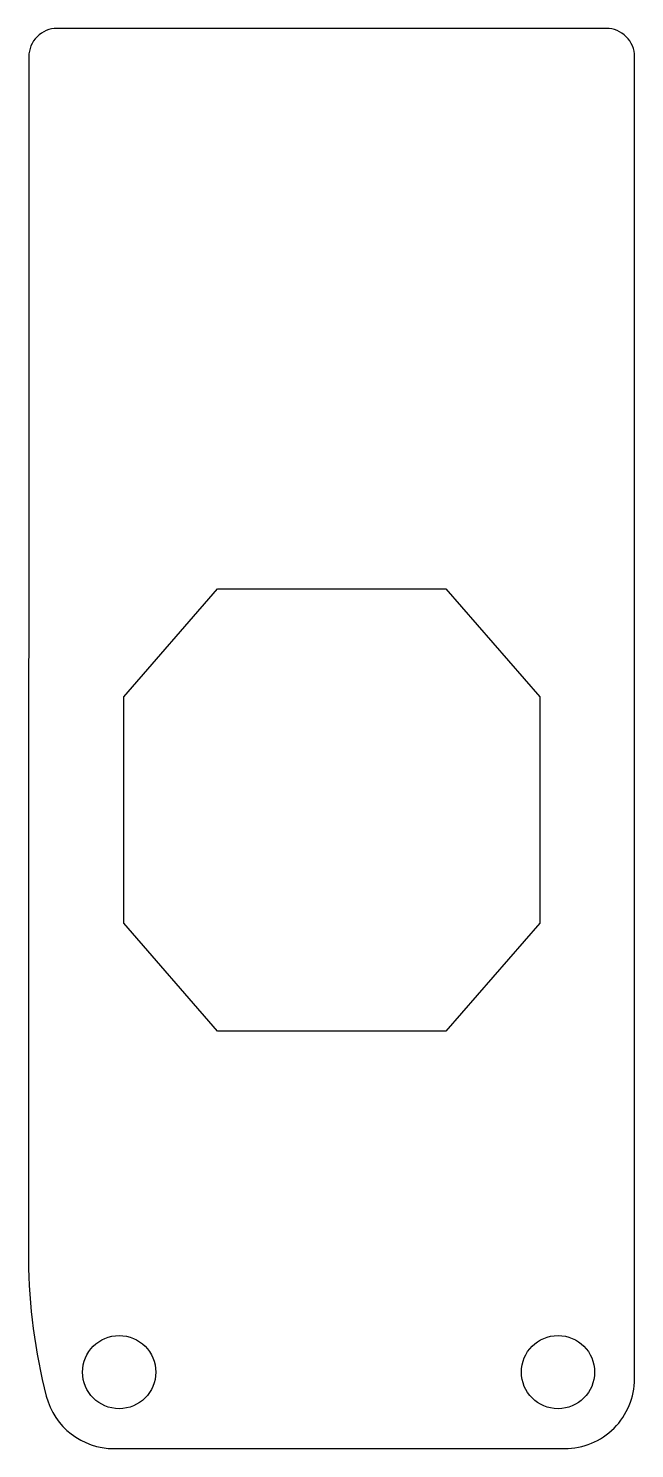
# Model space of a CAD drawing. Header units: millimetres. Extents: x 77.9 to 96.1, y -115 to -72.3.
import ezdxf

# ---------------------------------------------------------------- set-up
doc = ezdxf.new("R2010")
doc.units = ezdxf.units.MM
doc.layers.get('0').update_dxf_attribs({"linetype": 'CONTINUOUS'})

msp = doc.modelspace()

# ---------------------------------------------------------------- linework, layer by layer
msp.add_lwpolyline([(96.075, -73.146, 0.414214), (95.225, -72.296), (78.725, -72.296, 0.41433), (77.875, -73.146), (77.863, -109.318, 0.061391), (78.401, -113.422, 0.341919), (80.434, -114.997), (93.975, -114.997, 0.414214), (96.075, -112.897)], format="xyb", close=True)
msp.add_lwpolyline([(83.543, -89.146), (90.408, -89.146), (93.225, -92.397), (93.225, -99.195), (90.408, -102.446), (83.543, -102.446), (80.725, -99.195), (80.725, -92.397)], close=True)
for centre in [(80.59, -112.697), (93.775, -112.697)]:
    msp.add_circle(centre, 1.1)

doc.saveas('drawing.dxf')
